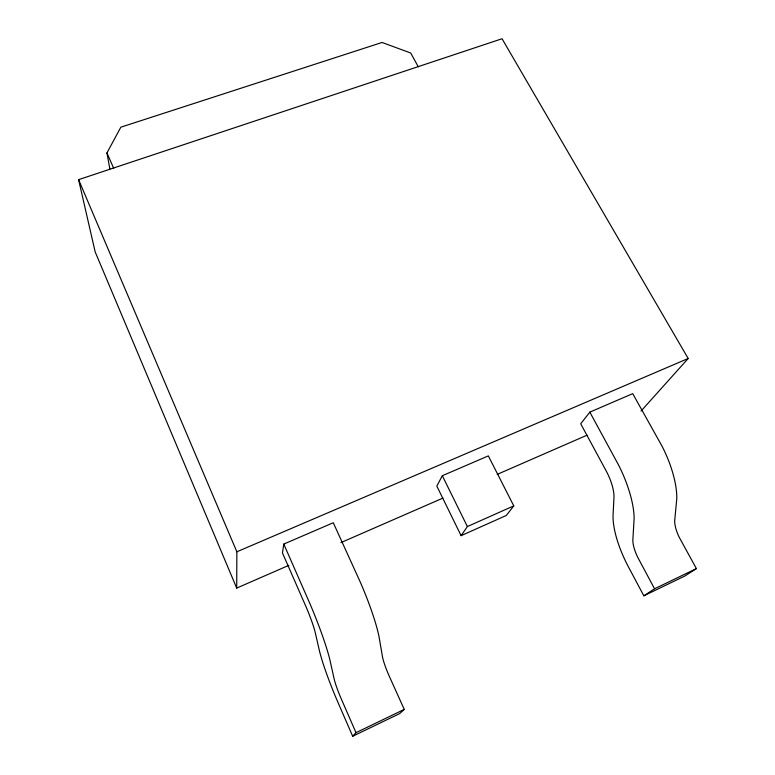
<?xml version="1.0" encoding="UTF-8"?>
<svg xmlns="http://www.w3.org/2000/svg" width="775" height="775" viewBox="0 0 775 775"><rect width="100%" height="100%" fill="white"/><g stroke="black" fill="none" stroke-linecap="round" stroke-linejoin="round"><path stroke-width="1.16" d="M288.813 565.353L236.704 588.089L236.859 551.79L78.595 179.655L502.045 38.75L688.181 358.486L641.041 411.07M283.786 544.079L282.449 552.914L305.398 605.314A30.283 3.536 67.4 0 1 315.444 633.398L319.097 649.382A64.335 7.547 66.9 0 0 338.704 704.117L352.693 736.25L399.677 713.591L404.25 709.406L388.721 674.986A23.88 3.739 66.3 0 1 382.588 657.316L378.946 636.227A67.745 10.569 67 0 0 360.036 581.541L333.279 522.747L283.786 544.079L310.029 603.909A68.51 8.002 67.4 0 1 329.695 658.992L334.364 679.849A24.161 2.829 66.9 0 0 340.729 697.645L355.996 732.666L352.693 736.25M442.331 475.724L436.809 486.08L461.106 535.67L506.327 515.452L513.777 505.881L488.337 455.894L442.331 475.724L467.383 526.554L461.106 535.67M109.837 168.863L106.95 152.917L120.842 127.187L382.056 42.47L410.692 53L418.277 66.776M589.843 412.135L580.708 423.77L606.118 470.812A28.239 10.133 64.6 0 1 613.965 497.666L613.093 514.503A59.84 21.526 63 0 0 628.467 566.932L643.831 595.81L684.732 576.077L696.405 568.608L679.452 537.714A22.242 8.748 62.4 0 1 674.686 520.8L676.778 498.606A63.23 24.848 64.2 0 0 662.141 446.371L632.72 393.642L589.843 412.135L618.925 465.707A63.87 22.94 64.6 0 1 634.144 518.31L632.826 540.359A22.475 8.079 63 0 0 637.777 557.39L654.546 588.787L643.831 595.81M355.996 732.666L404.25 709.406M654.546 588.787L696.405 568.608M467.383 526.554L513.777 505.881M340.923 542.607L442.912 498.092M497.23 474.377L587.033 435.182M236.859 551.79L688.181 358.486M106.95 152.917L113.673 168.272M236.704 588.089L95.18 251.923L78.595 179.655"/></g></svg>
